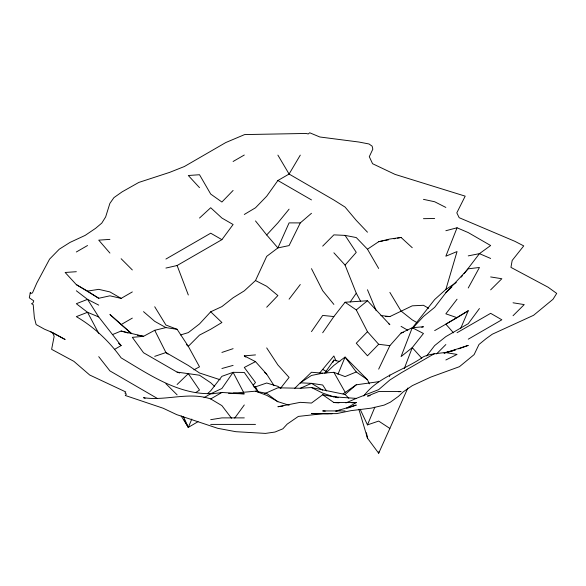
<?xml version="1.0" encoding="UTF-8"?>
<svg xmlns="http://www.w3.org/2000/svg" width="586" height="586" viewBox="0 0 586 586"><rect width="100%" height="100%" fill="white"/><g stroke="black" fill="none" stroke-linecap="round" stroke-linejoin="round"><path stroke-width="0.88" d="M358.881 409.255L367.473 438.167L378.666 453.227L379.025 451.447M389.36 376.63L389.866 374.901M412.551 327.691L434.658 299.541L445.851 289.469L457.051 251.548L445.851 256.207L457.051 227.793L468.251 232.591L490.643 245.527L479.443 253.65L464.119 273.662M404.259 368.609L412.258 347.63L423.458 333.485L412.258 327.721L401.066 333.046L389.866 345.667L378.666 369.143M337.954 374.315L345.073 357.079L367.473 379.728L369.37 383.859M378.666 453.227L389.866 428.439L378.666 421.078L367.473 424.894L374.82 407.248M181.162 415.935L188.311 427.377L191.812 419.056M460.552 328.702L468.251 310.748L445.851 324.161L453.513 332.848M332.797 362.58L333.881 360.104L339.909 361.569M389.866 428.439L407.856 387.998M180.561 334.95L188.311 332.606L199.511 323.926L210.704 311.796L221.904 306.595L233.103 297.776L244.296 290.854L255.496 280.548L266.696 256.36L277.889 247.922L289.088 245.585L300.288 222.907L311.481 213.289M468.251 287.982L479.443 267.472L468.251 268.813L445.851 292.751L434.658 307.364L423.458 316.477L412.852 327.977M300.288 155.122L289.088 174.049L277.889 180.51L266.696 196.229L255.496 207.788L244.296 214.469M311.481 331.625L322.681 315.422L333.881 316.557L345.073 302.244L367.473 300.743L389.866 324.681L388.467 323.523M322.681 332.76L333.881 316.557M350.164 302.039L356.273 293.212L345.073 265.084L333.881 252.793M324.717 373.238L333.881 360.104M234.7 418.104L244.296 404.955M165.919 268.066L177.111 265.517L221.904 239.659L233.103 224.511L221.904 218.043L210.704 207.737L199.511 218.043M479.443 308.522L468.251 323.677L445.851 336.613L434.658 345.572L426.659 355.951M363.738 395.968C378.41 376.38 404.142 370.535 423.458 356.728C433.684 352.281 445.03 354.025 455.329 349.937L444.129 353.124M289.088 299.175L300.288 284.532M457.051 299.212L445.851 313.825L457.051 317.693L434.658 330.629M280.694 388.1L289.088 377.421L277.889 364.961L266.696 347.894M289.088 209.158L277.889 222.848L266.696 234.957L277.889 247.922L289.088 222.885L300.288 222.907M319.883 372.74L333.881 355.966L336.049 360.983M461.175 277.134L462.354 275.75M253.137 385.222L255.496 382.504L244.296 367.451L255.496 361.635L266.696 374.161L273.999 385.573M345.073 265.084L356.273 252.346L345.073 235.389L333.881 234.869L322.681 246.127M266.696 307.225L277.889 295.549L266.696 286.276L255.496 280.548M233.103 190.45L221.904 202.024L210.704 194.069L199.511 174.731L188.311 175.5L199.511 187.659M345.073 302.244L356.273 309.913L367.473 331.713L356.273 343.22L367.473 355.797L378.666 344.282L389.866 345.667M436.519 353.937L445.851 344.546M294.685 388.386L300.288 382.812L311.481 375.45L322.681 373.209L333.881 372.315L345.073 376.593L356.273 371.949L367.473 379.728M490.643 289.865L501.843 278.738L490.643 276.936M513.036 315.722L524.236 304.595L513.036 302.794M177.111 384.497L188.311 373.648L199.511 375.223L210.704 382.753L214.659 386.46M300.288 383.017L311.481 372.264L322.681 373.209M325.977 372.996L333.881 365.4L345.073 357.079L356.273 371.949M445.851 292.751L451.784 287.052M207.415 393.726L210.704 390.796L221.904 376.329L233.103 372.33L244.296 372.447L257.84 391.844M343.103 393.851L356.273 384.804L378.666 381.684M264.623 393.66L277.889 387.8L300.288 388.276L311.481 387.551L345.073 394.451L356.273 384.804M356.273 309.913L367.473 300.743M434.658 353.526L401.066 372.923L389.866 379.992L378.666 389.639L356.273 398.392L333.881 396.839L322.681 394.737L311.481 403.058L300.288 402.333L277.889 406.743L283.06 406.047M195.775 392.561L199.511 390.049L188.311 373.648L177.111 372.125L143.519 352.735L132.326 337.346L143.519 336.327L154.719 330.292L165.919 327.603L177.111 329.31L188.311 346.333L199.511 366.821L193.907 369.825M345.073 235.389L356.273 237.564L367.473 249.204L378.666 241.718L389.866 239.015L401.066 237.462L412.258 247.724M445.851 289.469L456.304 282.489M457.798 317.231L468.251 310.748M185.725 422.696L188.311 427.377L198.017 421.678M76.334 251.987L87.534 245.527M233.103 161.48L244.296 155.019M165.919 259.056L210.704 233.199L221.904 239.659M76.334 271.706L65.141 272.475L76.334 284.635L98.734 298.274L109.926 295.813L121.126 298.391L132.326 291.923M121.126 324.578L131.667 333.698L109.926 314.47L121.126 324.578L132.326 318.11M114.409 349.461L121.126 345.579L98.734 316.96L87.534 299.373L76.334 290.773M203.987 397.667L210.704 393.785L221.904 388.481L233.103 372.33L243.468 392.151M145.123 398.29L143.519 397.689C166.021 401.154 188.648 391.507 210.704 398.934L221.904 392.466L244.296 393.851L228.621 393.345M457.051 332.716L490.643 313.327L501.843 319.788L468.251 339.184M346.568 408.149L356.273 402.567L333.881 402.538L322.681 394.737M445.851 359.987L457.051 354.42L445.851 352.611L444.129 353.102M385.559 316.594L389.866 316.587L412.258 305.826L423.458 305.291L428.681 308.309M300.288 388.276L311.481 383.361L322.681 385.009L326.578 390.928M345.879 402.948L356.273 398.392M112.329 334.65L121.126 331.031L143.519 336.327L137.49 335.221M458.648 348.875L468.251 345.388L445.851 352.611M347.659 408.098L356.273 405.08L335.602 411.16M253.701 386.833L255.496 386.863L266.696 383.002L277.889 386.357L280.877 388.423M154.719 356.361L165.919 352.538L188.311 365.466L199.511 372.989L220.182 379.757M221.904 352.435L233.103 348.663M401.066 333.046L403.644 332.321M421.737 327.237L423.458 326.754L412.258 327.721L401.066 356.603L412.258 347.63L421.693 358.134M221.904 368.506L233.103 365.386M445.851 230.723L457.051 227.793M336.459 411.05L339.909 410.229M468.251 255.877L479.443 253.65L490.643 258.455M378.666 241.718L383.149 240.861M384.936 240.524L388.525 239.842M393.895 238.824L395.689 238.48M397.476 238.143L401.066 237.462M370.162 395.653L367.473 396.107L378.666 391.558L401.066 391.558L398.48 391.734M210.704 419.671L221.904 417.884L244.296 417.884M76.334 284.635L87.534 291.096L98.734 289.345L109.926 291.923L121.126 298.391M98.734 316.96L87.534 312.301L76.334 316.638C93.994 326.937 109.23 341.264 121.126 357.856C151.444 375.941 184.575 399.154 221.904 392.466M277.889 401.828L266.696 393.389L255.496 391.177L233.103 393.228L237.411 393.426M245.695 357.013L244.296 355.87L255.496 354.904M109.926 239.381L98.734 240.15L109.926 253.079M351.966 402.853L356.273 402.567M332.086 413.797L311.481 413.606L336.547 413.621L350.809 410.683L371.363 408.12L384.108 405.124L390.364 402.172L398.436 396.37L403.315 391.792L412.31 385.639L430.944 377.047L459.453 366.675L474.118 354.618L478.996 344.465L486.109 338.649L492.306 334.203L533.575 315.297L553.023 299.263L556.7 293.403L548.064 287.199L510.941 267.384L512.171 260.455L523.738 245.9L514.911 241.337L459.182 217.699L456.816 212.85L465.189 196.149L395.059 174.401L372.571 163.714L369.29 156.674L372.828 149.174L372.147 146.185L369.019 143.98L358.947 142.039L319.831 136.985L309.708 132.773L308.258 133.96L305.965 133.454L244.626 134.582L225.757 142.559L184.378 166.519L169.654 172.372L138.816 182.429L122.115 191.856L113.926 197.629L109.875 203.415L105.641 216.937L101.766 223.12L95.599 228.328L85.175 235.382L70.012 242.414L59.274 249.197L49.576 259.129L36.815 283.023L32.457 292.927L30.318 293.593L30.347 292.436L29.3 297.827L33.761 300.852L33.043 302.845L31.549 303.709L33.204 304.661L34.362 317.7L36.134 324.578L44.58 329.244L52.608 332.584L65.141 339.506L50.345 331.639M210.704 393.785L213.392 393.719M423.458 218.673L434.658 218.497M345.073 410.933L322.681 410.933L325.267 411.101M210.704 424.396L255.496 424.396M328.402 413.716L322.981 413.694L298.362 416.412L287.199 424.096L282.87 428.813L275.002 432.036L265.473 433.406L235.872 431.699L217.67 428.3L176.708 414.632L163.186 408.244L125.272 395.477L126.4 394.063L124.95 393.081L125.763 391.939L89.695 375.011L73.873 361.342L51.619 349.329L54.146 336.393L52.608 332.584M300.288 382.812L311.481 383.361L322.681 390.144M333.881 402.538L339.045 402.89M380.907 315.532L389.866 316.587M423.458 199.343L434.658 201.752L445.851 207.437M121.126 331.031L128.019 333.024M289.088 405.234L277.889 401.652L266.696 395.33L255.496 391.177M177.111 372.125L179.697 372.967M338.188 397.733L333.881 396.29L337.199 397.704M333.881 396.839L322.681 393.089L311.481 387.551M177.111 329.31L165.919 325.032L154.719 306.749M244.296 355.87L255.496 361.635M98.734 305.123L87.534 299.373L76.334 303.709L87.534 312.301L98.734 333.368M165.919 327.603L154.719 321.333L143.519 311.649M322.681 369.378L326.417 371.487M277.889 180.51L311.481 199.907M416.741 322.49L412.258 319.905L401.066 311.049L389.866 292.385M401.066 326.365L407.783 330.248M210.704 398.934L221.904 405.622L231.499 418.192M87.534 291.096L98.734 298.274M156.96 398.216L109.926 370.909L98.734 356.662M168.014 354.091L165.919 352.538L154.719 330.292M264.594 372.447L266.696 374.161M118.489 343.242L121.126 345.579M186.333 344.509L188.311 346.333L199.511 335.082L210.704 329.259L221.904 322.512L210.704 311.796M165.919 383.713L177.111 394.854M121.126 258.719L132.326 269.948M345.073 394.451L348.809 398.246M367.473 232.203L356.273 220.395L345.073 207.078L333.881 200.024L289.088 174.049L277.889 155.122M367.473 331.713L378.666 344.282M333.881 304.42L322.681 290.707L311.481 268.659M255.496 220.929L266.696 234.957M367.473 249.204L378.666 268.461M333.881 372.315L345.073 392.1M255.496 386.863L258.514 392.334M184.004 419.583L184.868 421.136M356.273 293.212L360.58 301.189M360.134 409.233L367.473 424.894M183.462 416.675L188.311 427.377M367.473 289.74L376.219 310.734M177.111 265.517L188.311 294.978M366.455 432.776L367.473 438.167"/></g></svg>
